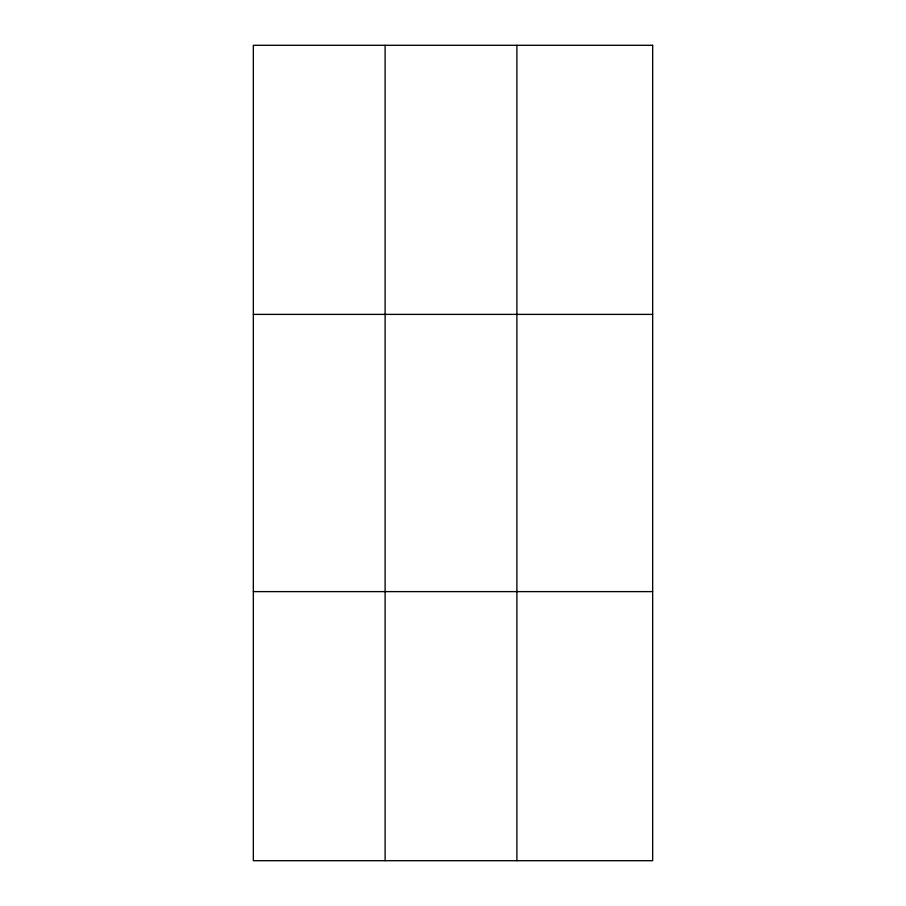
<?xml version="1.0" encoding="UTF-8"?>
<svg xmlns="http://www.w3.org/2000/svg" width="906" height="906" viewBox="0 0 906 906"><rect width="100%" height="100%" fill="white"/><g stroke="black" fill="none" stroke-linecap="round" stroke-linejoin="round"><path stroke-width="1.36" d="M385.118 45.3L385.118 860.7M516.896 45.3L516.896 860.7M253.34 314.382L652.66 314.382M253.34 591.618L652.66 591.618M652.66 45.3L652.66 860.7L253.34 860.7L253.34 45.3L652.66 45.3"/></g></svg>
